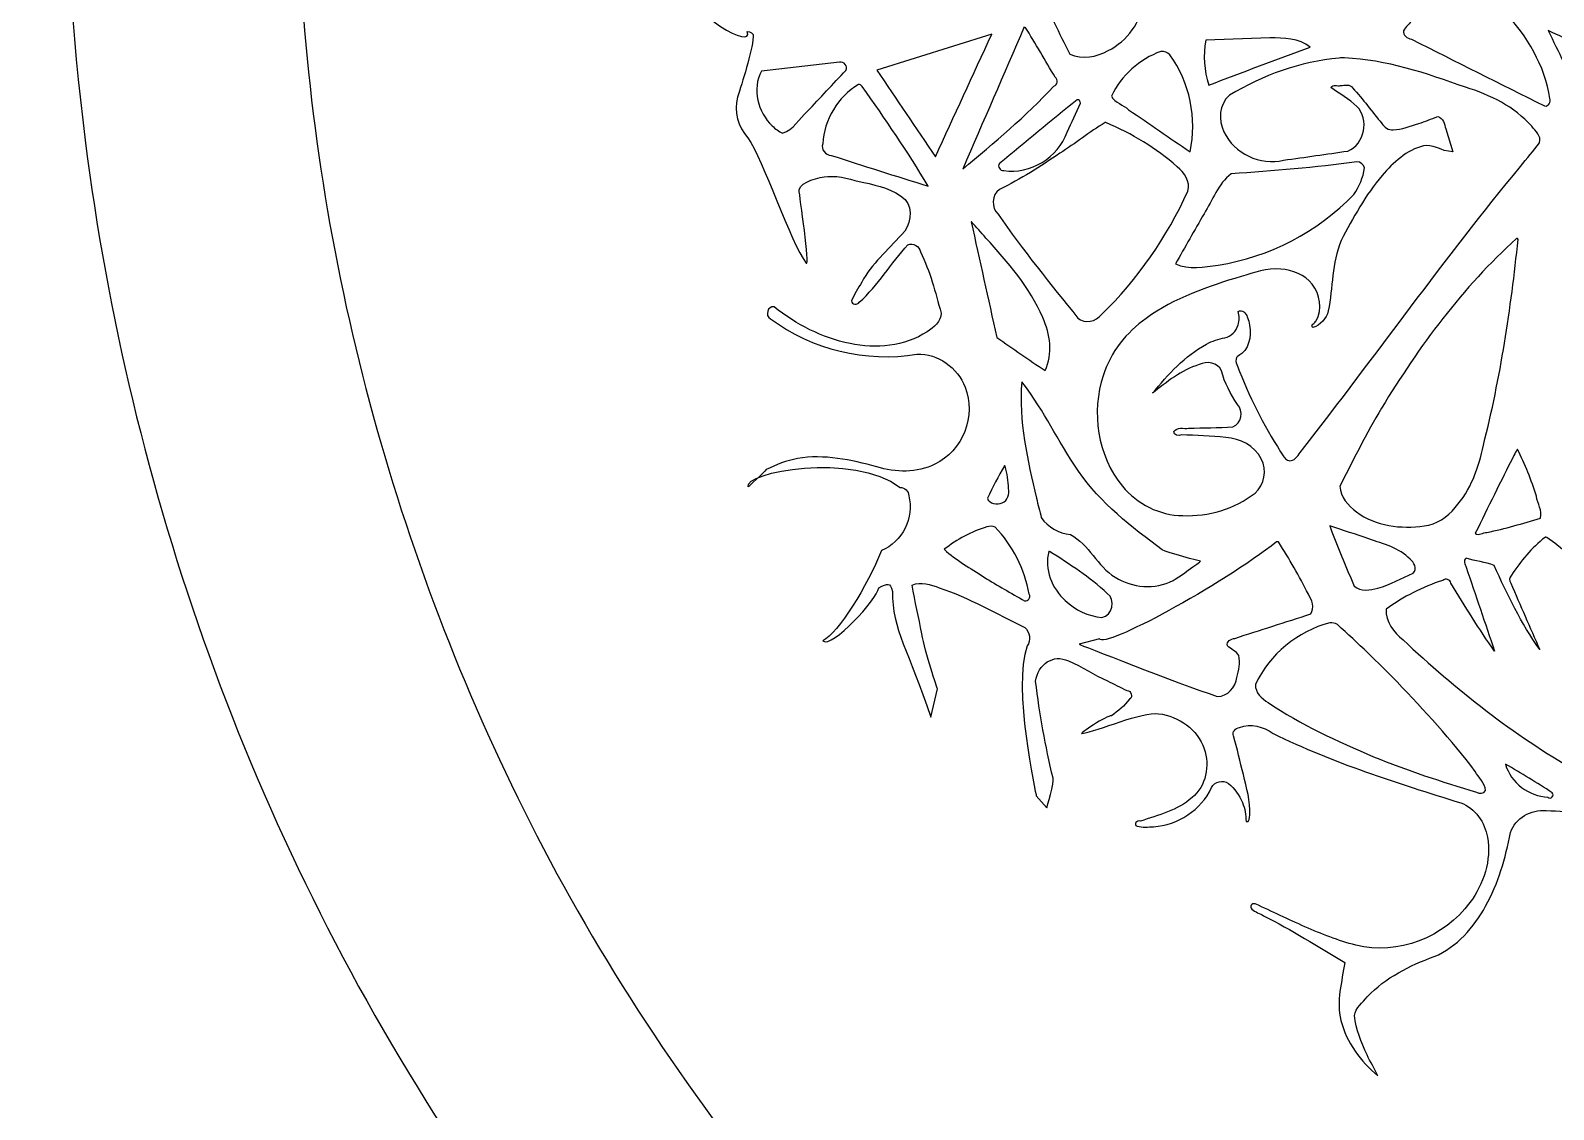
# Model space of a CAD drawing. Extents: x -3 to 431, y -1 to 430.
# Drawn here: x -3.1 to 134.1, y 100.8 to 197.9 of the extents above; entities that cross this region are included whole.
import ezdxf

# ---------------------------------------------------------------- set-up
doc = ezdxf.new("R2010")
doc.units = 0
doc.layers.add('Copie_de_Calque_1', color=7, linetype='CONTINUOUS')

msp = doc.modelspace()

# ---------------------------------------------------------------- linework, layer by layer
at = {"layer": 'Copie_de_Calque_1', "color": 7}
for points in [[(83.50119, 197.62711), (73.15744, 194.37907)], [(108.55197, 197.2736), (102.77463, 197.06852)], [(69.78635, 195.09782), (62.75119, 194.29118)], [(93.79025, 189.65643), (93.74925, 189.65843), (93.71017, 189.65057)], [(124.384, 189.08414), (125.02072, 187.01774), (124.24372, 187.14136)], [(81.66525, 180.73458), (81.64572, 180.72872)], [(86.22189, 166.32036), (86.20236, 166.31646)], [(83.0676, 153.25013), (83.0676, 153.24999)], [(133.33124, 152.31658), (133.33127, 152.3164)], [(88.70822, 151.05468), (88.67502, 151.05668), (88.64963, 151.03905)], [(93.19846, 143.18944), (91.38925, 142.68523)], [(78.01258, 136.1276), (78.61291, 138.68937)], [(129.78635, 131.89061), (129.77267, 131.8828)], [(87.5133, 129.04927), (88.4508, 127.95942)]]:
    msp.add_lwpolyline(points, dxfattribs=at)
for points in [[(108.55197, 197.2736)], [(69.78635, 195.09782)], [(98.73752, 196.05875)], [(114.78253, 195.47086)], [(71.50119, 193.09586)], [(91.18674, 191.717)], [(116.39377, 186.11153)], [(130.77463, 179.2209)], [(130.52463, 159.68364)], [(84.63984, 158.7423)], [(114.20432, 152.65045)], [(109.14182, 151.90047)], [(113.94064, 144.61913)]]:
    msp.add_lwpolyline(points, close=True, dxfattribs=at)
for points in [[(18.65276, 302.26436), (2.76151, 266.68921), (-3.07632, 226.72142), (1.85293, 188.0785)], [(21.13805, 205.46137), (22.29312, 178.68476), (29.22877, 152.13485), (41.37599, 127.72577)], [(55.46783, 202.255), (56.42319, 199.37273), (62.14541, 196.10513), (61.4782, 197.85822)], [(88.02267, 201.61542), (88.55691, 199.56696), (89.59532, 197.70575), (90.54611, 195.83027)], [(93.99205, 196.1322), (95.69758, 197.0023), (96.97626, 198.7211), (97.20627, 200.63496)], [(133.76096, 191.8205), (133.32705, 194.78955), (131.7159, 197.46764), (129.67997, 199.62214)], [(61.4782, 197.85822), (61.72498, 197.82552), (62.11996, 197.69422), (62.00909, 197.36897)], [(78.42307, 186.56657), (80.11577, 190.25342), (81.80848, 193.94026), (83.50119, 197.62711)], [(86.43478, 198.27164), (84.58583, 194.00407), (82.73687, 189.73649), (80.88791, 185.46891)], [(89.21994, 193.73063), (88.32693, 195.24374), (87.43743, 196.75902), (86.52072, 198.25797)], [(120.57891, 197.93132), (120.52631, 197.51575), (120.94003, 197.24151), (121.29357, 197.15476)], [(121.42052, 198.89087), (121.13741, 198.57779), (120.77879, 198.30059), (120.57891, 197.93132)], [(139.16525, 195.33805), (137.31825, 196.20524), (135.47124, 197.07243), (133.62424, 197.93961)], [(133.62424, 197.93961), (134.53765, 196.04834), (135.45106, 194.15706), (136.36447, 192.26578)], [(62.00909, 197.36897), (61.91669, 195.97422), (61.02267, 193.241), (60.59945, 191.94811)], [(102.77463, 197.06852), (102.52005, 195.72884), (102.61787, 194.3237), (103.05978, 193.03336)], [(103.05978, 193.03336), (106.09663, 194.18961), (109.13812, 195.33372), (112.18869, 196.45328)], [(112.18869, 196.45328), (111.15977, 197.24791), (109.79488, 197.29004), (108.55197, 197.2736)], [(121.29357, 197.15476), (125.29377, 195.15337), (129.29396, 193.15197), (133.29416, 191.15058)], [(70.36252, 194.35954), (70.58572, 194.71802), (70.16723, 195.18286), (69.78635, 195.09782)], [(90.54611, 195.83027), (91.64377, 195.26963), (92.95459, 195.58658), (93.99205, 196.1322)], [(98.73752, 196.05875), (96.79958, 195.37515), (95.16822, 193.89286), (94.27853, 192.04313)], [(99.53244, 195.76188), (99.32338, 195.9633), (99.02973, 196.08502), (98.73752, 196.05875)], [(101.36643, 187.01969), (101.99795, 190.01718), (101.35093, 193.28447), (99.53244, 195.76188)], [(114.78244, 195.47086), (111.2911, 195.12126), (107.90252, 193.93166), (104.90744, 192.11344)], [(115.27524, 195.47166), (115.11099, 195.47566), (114.94678, 195.47366), (114.78253, 195.47086)], [(126.16905, 192.83523), (122.64767, 194.08486), (119.04404, 195.32881), (115.27524, 195.47166)], [(62.75119, 194.29118), (61.89754, 192.67585), (62.42902, 190.57981), (63.73033, 189.36282)], [(66.88726, 190.65632), (68.04568, 191.89073), (69.2041, 193.12513), (70.36252, 194.35954)], [(73.15744, 194.37907), (74.91265, 191.7749), (76.66786, 189.17073), (78.42307, 186.56657)], [(89.09494, 192.93571), (89.41635, 193.03712), (89.49621, 193.53612), (89.21994, 193.73063)], [(71.50119, 193.09586), (69.63658, 191.98733), (68.39692, 189.91188), (68.28244, 187.74821)], [(71.84494, 192.91032), (71.74564, 192.99282), (71.65043, 193.13402), (71.50119, 193.09586)], [(77.76096, 183.94547), (75.94131, 187.03145), (73.89281, 189.97347), (71.84494, 192.91032)], [(80.88791, 185.46891), (83.73814, 187.82649), (86.56181, 190.2336), (89.09494, 192.93571)], [(104.90744, 192.11344), (103.97696, 191.31819), (103.88146, 189.87161), (104.41476, 188.8244)], [(114.05588, 192.8068), (114.22413, 193.14202), (114.63678, 192.90798), (114.91721, 192.98454)], [(116.384, 191.11344), (115.66543, 191.75329), (114.84555, 192.26198), (114.05588, 192.8068)], [(114.91721, 192.98454), (115.27994, 193.04324), (115.76258, 193.13983), (116.00236, 192.77551)], [(116.00236, 192.77551), (116.95791, 191.77229), (117.74269, 190.62343), (118.64428, 189.57463)], [(132.13538, 189.32292), (130.58138, 191.09549), (128.38963, 192.15536), (126.16905, 192.83523)], [(60.59945, 191.94811), (60.24315, 190.66616), (60.67415, 189.26101), (61.53648, 188.27638)], [(91.18674, 191.717), (88.85861, 189.80684), (86.53049, 187.89668), (84.20236, 185.98653)], [(90.28049, 188.78536), (90.69585, 189.65593), (91.09021, 190.53625), (91.48947, 191.41426)], [(91.48947, 191.41426), (91.47297, 191.5639), (91.36481, 191.75542), (91.18674, 191.717)], [(94.27853, 192.04313), (94.60373, 191.42778), (95.34354, 191.26075), (95.83069, 190.81413)], [(95.83069, 190.81413), (97.67593, 189.54932), (99.52118, 188.2845), (101.36643, 187.01969)], [(115.5715, 187.09196), (117.08723, 187.70442), (117.54551, 189.96099), (116.384, 191.11344)], [(133.29416, 191.15058), (133.63883, 191.08698), (133.92503, 191.52098), (133.76096, 191.8205)], [(63.73033, 189.36282), (64.00084, 189.08804), (64.32453, 188.8714), (64.66525, 188.69352)], [(64.66525, 188.69352), (65.65049, 189.018), (66.15435, 189.99894), (66.88726, 190.65632)], [(93.71017, 189.65057), (92.29365, 188.82334), (91.02324, 187.77637), (89.6435, 186.89231)], [(100.20236, 185.67791), (98.31984, 187.36888), (96.10897, 188.66094), (93.79025, 189.65643)], [(118.64428, 189.57463), (118.86155, 189.23459), (119.22453, 188.95562), (119.64767, 189.00407)], [(119.64767, 189.00407), (120.44887, 189.01647), (121.19828, 189.34654), (121.95665, 189.56784)], [(121.95665, 189.56784), (122.53098, 189.76239), (123.09685, 189.98059), (123.66525, 190.19157)], [(123.66525, 190.19157), (124.17407, 190.09537), (124.30055, 189.5156), (124.384, 189.08414)], [(132.84112, 187.84586), (133.00914, 188.44515), (132.49085, 188.91664), (132.13538, 189.32292)], [(1.85293, 188.0785), (5.81769, 156.50829), (16.81171, 125.79233), (34.1356, 99.07956)], [(61.53648, 188.27638), (62.88894, 186.41515), (65.37739, 178.82322), (66.77841, 177.00041)], [(84.57736, 185.34786), (86.96941, 184.9576), (89.4882, 186.50669), (90.28049, 188.78536)], [(104.41476, 188.8244), (105.312, 186.85056), (107.70318, 185.77666), (109.79025, 186.26578)], [(68.28244, 187.74821), (68.08795, 187.265), (68.53058, 186.70051), (69.03439, 186.70524)], [(69.03439, 186.70524), (71.93756, 185.76746), (74.84573, 184.84508), (77.76096, 183.94547)], [(89.6435, 186.89231), (87.89725, 185.70193), (86.10272, 184.57256), (84.20236, 183.64276)], [(109.79025, 186.26578), (111.71581, 186.55185), (113.64554, 186.80874), (115.5715, 187.09196)], [(122.39789, 187.55695), (120.85765, 187.20266), (119.67492, 186.05271), (118.66658, 184.90112)], [(124.24372, 187.14136), (124.24372, 187.14136), (123.01929, 187.713), (122.39789, 187.55695)], [(131.11743, 185.71109), (131.69073, 186.42352), (132.29907, 187.10924), (132.84112, 187.84586)], [(84.20236, 185.98653), (83.98285, 185.73471), (84.25216, 185.28256), (84.57736, 185.34786)], [(101.17111, 183.49041), (101.41635, 184.34028), (100.86081, 185.18535), (100.20236, 185.67791)], [(116.39377, 186.11153), (112.63337, 185.62108), (108.85421, 185.28312), (105.06955, 185.04903)], [(111.49658, 160.23007), (118.09392, 168.67976), (124.28917, 177.4418), (131.11743, 185.71109)], [(116.10861, 183.18379), (116.61081, 183.89011), (116.93871, 184.71485), (117.08127, 185.56856)], [(117.08127, 185.56856), (116.98527, 185.85692), (116.71957, 186.13723), (116.39377, 186.11153)], [(66.15403, 183.60032), (66.32332, 184.35113), (67.97265, 184.76938), (68.73471, 184.79301)], [(68.73471, 184.79301), (69.84408, 184.91525), (70.89896, 184.46264), (71.97421, 184.27439)], [(71.97421, 184.27439), (73.27742, 183.96697), (74.66912, 183.65937), (75.69533, 182.74356)], [(105.06955, 185.04903), (103.88159, 184.14395), (103.39099, 182.67826), (102.61993, 181.45531)], [(118.66658, 184.90112), (117.15551, 183.13421), (116.05338, 181.06946), (114.95919, 179.0319)], [(66.77841, 177.00041), (67.18228, 176.60398), (66.17121, 183.03609), (66.15403, 183.60032)], [(75.69533, 182.74356), (76.44878, 181.81372), (76.21725, 180.36076), (75.37451, 179.56531)], [(84.20236, 183.64276), (83.46997, 183.15385), (83.45764, 181.99403), (84.0676, 181.40252)], [(93.38596, 172.37909), (96.66727, 175.53541), (99.27395, 179.35941), (101.17111, 183.49041)], [(103.89377, 176.82637), (108.50941, 177.54936), (112.87235, 179.81227), (116.10861, 183.18379)], [(84.0676, 181.40252), (86.31133, 178.17406), (88.78943, 175.11855), (91.25705, 172.06073)], [(102.61993, 181.45531), (101.76329, 179.94879), (100.90666, 178.44227), (100.05002, 176.93575)], [(81.64572, 180.72872), (82.41395, 177.25866), (83.18218, 173.78861), (83.95041, 170.31856)], [(82.98167, 179.2647), (82.54291, 179.7547), (82.10405, 180.24461), (81.66525, 180.73458)], [(71.56267, 173.47903), (73.26744, 174.98748), (74.41139, 176.99174), (75.94885, 178.65223)], [(75.37451, 179.56531), (74.14774, 178.16789), (72.6868, 176.9408), (71.78907, 175.28477)], [(75.94885, 178.65223), (76.42035, 178.89541), (76.99574, 178.49457), (77.08752, 178.00966)], [(88.09008, 172.09657), (86.94583, 174.83676), (84.94369, 177.08299), (82.98167, 179.2647)], [(114.95919, 179.0319), (114.12437, 177.02399), (114.23833, 174.80407), (113.80978, 172.70524)], [(130.77463, 179.22094), (125.90884, 174.84291), (121.99638, 169.51849), (118.60766, 163.94666)], [(127.77846, 160.60913), (129.32696, 166.68471), (130.26209, 172.89948), (130.90353, 179.1311)], [(130.90353, 179.1311), (130.90053, 179.1912), (130.83263, 179.2449), (130.77463, 179.2209)], [(77.08752, 178.00966), (77.94906, 176.26716), (78.42922, 174.37351), (78.94103, 172.5077)], [(105.95771, 175.79656), (102.96927, 174.90664), (99.95063, 173.88137), (97.40611, 172.02663)], [(100.05002, 176.93575), (101.26372, 176.37863), (102.62705, 176.65672), (103.89377, 176.82637)], [(109.5383, 176.465), (108.30498, 176.5611), (107.11695, 176.15887), (105.95771, 175.79656)], [(112.34689, 175.11501), (111.69277, 175.9866), (110.58953, 176.37603), (109.5383, 176.465)], [(71.78907, 175.28477), (71.46668, 174.73667), (71.11492, 174.18937), (70.87525, 173.60416)], [(112.72551, 171.80572), (113.30162, 172.84946), (113.08559, 174.20633), (112.34689, 175.11501)], [(63.90197, 173.07606), (63.33227, 173.17715), (63.0402, 172.24223), (63.5722, 172.00181)], [(70.73565, 169.76347), (68.22827, 170.27795), (65.88064, 171.46237), (63.90197, 173.07606)], [(70.87525, 173.60416), (70.89435, 173.26422), (71.40384, 173.20951), (71.56267, 173.47903)], [(105.69269, 172.65446), (106.04787, 172.87042), (106.41058, 172.47877), (106.51401, 172.16082)], [(63.5722, 172.00181), (67.2971, 169.20832), (72.18, 168.04583), (76.76916, 168.79872)], [(78.94103, 172.5077), (78.94503, 171.7353), (78.26874, 171.21179), (77.68127, 170.82997)], [(88.30978, 167.33614), (89.03001, 168.84178), (88.77319, 170.62691), (88.09008, 172.09657)], [(91.25705, 172.06073), (91.8739, 171.49428), (92.92172, 171.7321), (93.38596, 172.37909)], [(97.40611, 172.02663), (95.64084, 170.78164), (94.21606, 169.00704), (93.56205, 166.93308)], [(105.68869, 171.43294), (105.81758, 171.82692), (105.81431, 172.25899), (105.69269, 172.65446)], [(106.51401, 172.16082), (106.90357, 171.19687), (106.90572, 170.00512), (106.28957, 169.13478)], [(112.42893, 171.20133), (112.1264, 171.3739), (112.6294, 171.62595), (112.72551, 171.80572)], [(113.80978, 172.70524), (113.63076, 172.01906), (113.11424, 171.41263), (112.42893, 171.20133)], [(77.68127, 170.82997), (75.6537, 169.49696), (73.0688, 169.25361), (70.73565, 169.76347)], [(83.95041, 170.31856), (85.39149, 169.30694), (86.8435, 168.31089), (88.30978, 167.33614)], [(102.84494, 169.72086), (103.35368, 170.00861), (103.92069, 170.15607), (104.48618, 170.28127)], [(104.48618, 170.28127), (105.05276, 170.42729), (105.54599, 170.85345), (105.68869, 171.43294)], [(76.76916, 168.79872), (78.6609, 168.91194), (80.43588, 167.57072), (81.09988, 165.84009)], [(97.97385, 165.29118), (99.37213, 166.9859), (100.90974, 168.63599), (102.84494, 169.72086)], [(106.28957, 169.13478), (106.09984, 168.86447), (105.77096, 168.73594), (105.55597, 168.50407)], [(102.17307, 167.8693), (100.57892, 167.37764), (99.26466, 166.30559), (97.97385, 165.29118)], [(104.20822, 167.31266), (103.85702, 168.04644), (102.85412, 168.22399), (102.17307, 167.8693)], [(105.55597, 168.50407), (105.36467, 168.07872), (105.69914, 167.65857), (105.81154, 167.25776)], [(86.20236, 166.31646), (85.92058, 162.77231), (86.71937, 159.26698), (87.52464, 155.84015)], [(91.31574, 158.2687), (89.25428, 161.29793), (88.43318, 163.39461), (86.22189, 166.32036)], [(93.56205, 166.93308), (92.43683, 163.59595), (93.01485, 159.66738), (95.27463, 156.92789)], [(105.62814, 164.27555), (105.02725, 165.21859), (104.43905, 166.20496), (104.20822, 167.31266)], [(105.81154, 167.25776), (106.87809, 164.56691), (108.20637, 161.97341), (109.8214, 159.57)], [(81.09988, 165.84009), (82.11856, 163.29599), (80.88903, 160.05812), (78.38233, 158.90787)], [(105.21994, 162.25407), (105.99736, 162.55121), (106.21194, 163.69586), (105.62814, 164.27555)], [(118.60766, 163.94666), (117.24551, 161.6681), (116.06066, 159.29026), (114.86447, 156.92212)], [(99.88986, 161.84391), (100.20032, 162.26988), (100.78531, 162.08895), (101.23058, 162.13053)], [(101.23058, 162.13053), (102.56024, 162.17643), (103.89096, 162.18903), (105.21994, 162.25407)], [(100.58713, 161.54118), (100.3346, 161.43739), (99.88302, 161.49508), (99.88986, 161.84391)], [(104.57722, 161.2966), (103.25395, 161.46587), (101.91895, 161.49792), (100.58713, 161.54118)], [(107.7728, 159.3691), (107.18337, 160.55508), (105.86547, 161.22694), (104.57722, 161.2966)], [(125.22953, 154.99608), (126.64765, 156.54368), (127.35643, 158.58759), (127.77846, 160.60913)], [(61.5646, 156.85172), (61.11624, 158.19681), (70.97136, 160.03901), (75.25744, 156.81242)], [(66.00859, 159.41006), (65.02721, 159.22707), (64.08603, 158.8668), (63.19885, 158.41395)], [(73.15028, 158.67573), (70.83105, 159.27039), (68.40804, 159.83219), (66.00859, 159.41006)], [(107.21603, 156.30215), (108.05461, 157.04742), (108.33557, 158.37891), (107.7728, 159.3691)], [(109.8214, 159.57), (109.97217, 159.3066), (110.28952, 159.12507), (110.58755, 159.25479)], [(110.58755, 159.25479), (111.02355, 159.42383), (111.18908, 159.91298), (111.49658, 160.23007)], [(130.52463, 159.68365), (129.34997, 157.35786), (128.20247, 155.01853), (127.05002, 152.6817)], [(130.84885, 160.25786), (130.74077, 160.06646), (130.6327, 159.87505), (130.52463, 159.68364)], [(132.55254, 156.01057), (132.10377, 157.47048), (131.5308, 158.8914), (130.84885, 160.25786)], [(63.19885, 158.41395), (62.96262, 158.13943), (61.5646, 156.85172), (61.5646, 156.85172)], [(78.38233, 158.90787), (76.76494, 158.10493), (74.84289, 158.12551), (73.15028, 158.67573)], [(84.63986, 158.74225), (84.06397, 157.81585), (83.62709, 156.81346), (83.10861, 155.85553)], [(84.71994, 158.7149), (84.69984, 158.7321), (84.66884, 158.7558), (84.63984, 158.7423)], [(85.01122, 156.71437), (85.00422, 157.39109), (84.87992, 158.05937), (84.71994, 158.7149)], [(98.86447, 151.19173), (96.08561, 153.23749), (93.29728, 155.4015), (91.31574, 158.2687)], [(75.25744, 156.81242), (75.65078, 156.78472), (76.03699, 156.4819), (76.03109, 156.06468)], [(84.45236, 155.41412), (84.9408, 155.62548), (85.12257, 156.225), (85.01122, 156.71437)], [(95.27463, 156.92789), (96.58568, 155.31275), (98.61656, 154.28622), (100.70591, 154.27645)], [(114.86447, 156.92212), (114.87047, 155.93661), (115.61963, 155.17101), (116.3496, 154.60629)], [(76.03109, 156.06468), (76.53594, 154.11833), (75.44005, 151.88064), (73.56799, 151.12492)], [(83.10861, 155.85553), (83.26959, 155.30314), (83.99086, 155.23419), (84.45236, 155.41412)], [(87.52464, 155.84015), (87.67112, 155.25738), (87.8176, 154.67461), (87.96408, 154.09185)], [(100.70591, 154.27645), (103.02059, 154.16969), (105.38064, 154.8807), (107.21603, 156.30215)], [(132.93088, 154.04497), (133.09754, 154.72896), (132.66323, 155.35467), (132.55254, 156.01057)], [(87.96408, 154.09185), (88.55976, 153.23399), (89.54593, 152.67104), (90.58127, 152.5606)], [(116.3496, 154.60629), (118.08929, 153.34101), (120.36085, 153.0372), (122.44938, 153.34967)], [(122.44938, 153.34967), (123.55757, 153.47827), (124.55043, 154.12793), (125.22953, 154.99608)], [(128.09712, 152.7597), (129.73219, 153.09254), (131.33388, 153.566), (132.93088, 154.04497)], [(83.0676, 153.24999), (81.66464, 152.85612), (80.37206, 152.12999), (79.22775, 151.23632)], [(83.80002, 153.24413), (83.56444, 153.35702), (83.30727, 153.33953), (83.0676, 153.25013)], [(86.88205, 147.18554), (86.45695, 149.44123), (85.40482, 151.5931), (83.80002, 153.24413)], [(90.58127, 152.5606), (92.27463, 151.67775), (93.00033, 149.71692), (94.61061, 148.72782)], [(117.47341, 152.17429), (116.30471, 152.56931), (115.13762, 152.9695), (113.96017, 153.33795)], [(113.96017, 153.33795), (114.04157, 153.10878), (114.12294, 152.87962), (114.20432, 152.65045)], [(114.20432, 152.65045), (114.79798, 151.05456), (115.47708, 149.49239), (116.14767, 147.92779)], [(127.05002, 152.6817), (127.37069, 152.42065), (127.74924, 152.7536), (128.09712, 152.7597)], [(133.33127, 152.3164), (132.12484, 151.37187), (131.14244, 150.17128), (130.30393, 148.89843)], [(133.50507, 152.30858), (133.44977, 152.32758), (133.3877, 152.33768), (133.33124, 152.31658)], [(141.95542, 141.07465), (140.37578, 145.56406), (137.3833, 149.5503), (133.50507, 152.30858)], [(73.56799, 151.12492), (72.27658, 147.91121), (69.69632, 143.73336), (68.29732, 142.98851)], [(79.22775, 151.23632), (80.29558, 150.23268), (81.59977, 149.5395), (82.81218, 148.73299)], [(88.64963, 151.03905), (88.20182, 149.44236), (88.91972, 147.70795), (90.11843, 146.62969)], [(93.91135, 147.27343), (92.33507, 148.73801), (90.50539, 149.88632), (88.70822, 151.05468)], [(109.14182, 151.90038), (104.16948, 148.002), (93.60288, 142.24578), (93.19846, 143.18944)], [(102.30454, 150.15678), (102.30454, 150.15678), (99.23273, 150.96421), (98.86447, 151.19173)], [(109.32346, 151.89647), (109.26296, 151.90247), (109.2025, 151.90247), (109.14182, 151.90047)], [(112.01682, 147.20116), (111.20135, 148.81176), (110.29535, 150.37545), (109.32346, 151.89647)], [(121.17676, 150.35461), (120.19936, 151.38685), (118.76248, 151.70843), (117.47341, 152.17429)], [(99.83116, 148.42851), (100.16458, 148.57472), (102.30454, 150.15678), (102.30454, 150.15678)], [(121.46408, 149.09967), (121.82694, 149.48622), (121.55658, 150.08968), (121.17676, 150.35461)], [(126.23163, 150.43749), (125.92232, 150.26204), (126.12315, 149.8687), (126.23163, 149.6289)], [(128.74335, 149.7871), (127.93797, 150.11791), (127.052, 150.15612), (126.23163, 150.43749)], [(126.23163, 149.6289), (127.08384, 147.10806), (127.93606, 144.58723), (128.78827, 142.0664)], [(132.85663, 142.21874), (131.16947, 144.55593), (129.94739, 147.18031), (128.74335, 149.7871)], [(73.32361, 147.78043), (74.17659, 148.14295), (74.32339, 148.33116), (74.57372, 147.44706)], [(76.32971, 148.00187), (77.12116, 148.40287), (78.00216, 148.02897), (78.77725, 147.77837)], [(82.81218, 148.73299), (84.01235, 147.99431), (85.239, 147.30016), (86.45822, 146.59374)], [(94.61061, 148.72782), (96.14771, 147.75012), (98.19686, 147.59737), (99.83116, 148.42851)], [(118.27783, 147.74002), (119.39411, 148.05572), (120.41295, 148.62267), (121.46408, 149.09967)], [(124.13202, 148.4414), (122.30567, 147.85591), (120.57212, 146.9805), (119.02264, 145.8496)], [(124.85663, 148.19726), (124.80793, 148.51317), (124.36369, 148.65037), (124.13202, 148.4414)], [(128.78827, 142.0664), (127.39954, 144.05852), (126.0924, 146.10695), (124.85663, 148.19726)], [(130.30393, 148.89843), (130.09502, 148.70555), (130.1015, 148.42153), (130.25673, 148.2006)], [(130.25673, 148.2006), (131.10659, 146.1994), (131.97621, 144.20667), (132.85663, 142.21874)], [(68.29732, 142.98851), (69.10849, 142.29057), (73.17905, 146.72166), (73.32361, 147.78043)], [(74.57372, 147.44706), (74.49092, 144.05039), (76.07031, 142.00786), (78.01258, 136.1276)], [(77.21777, 143.64277), (76.89445, 145.09009), (76.60293, 146.54432), (76.32971, 148.00187)], [(78.77725, 147.77837), (81.46551, 146.87432), (83.9238, 145.43693), (86.46642, 144.205)], [(86.45822, 146.59374), (86.76811, 146.51494), (87.04689, 146.91809), (86.88205, 147.18554)], [(93.42893, 145.09179), (94.37238, 145.2721), (94.68954, 146.71107), (93.91135, 147.27343)], [(112.2258, 145.41796), (112.6037, 145.97384), (112.34045, 146.68757), (112.01682, 147.20116)], [(116.14767, 147.92779), (116.72933, 147.39563), (117.58844, 147.55522), (118.27783, 147.74002)], [(90.11843, 146.62969), (91.01598, 145.77569), (92.1972, 145.2265), (93.42893, 145.09179)], [(105.38666, 143.22029), (107.66637, 143.95284), (109.94609, 144.6854), (112.2258, 145.41796)], [(119.02264, 145.8496), (118.95984, 144.72745), (119.70449, 143.7523), (120.54416, 143.09062)], [(86.46642, 144.205), (86.96158, 143.82021), (87.05268, 143.03741), (86.69103, 142.53312)], [(113.94064, 144.61913), (111.04436, 143.86978), (108.51552, 141.78681), (107.26096, 139.0664)], [(114.63205, 144.45897), (114.42992, 144.59415), (114.18068, 144.64301), (113.94064, 144.61913)], [(120.02007, 139.29374), (118.28725, 141.07996), (116.47613, 142.78846), (114.63205, 144.45897)], [(78.61291, 138.68937), (78.61291, 138.68937), (77.46779, 141.93138), (77.21777, 143.64277)], [(91.38925, 142.68523), (91.38925, 142.68523), (100.23, 139.18843), (103.8176, 137.99608)], [(104.73361, 142.55077), (104.62674, 142.93785), (105.06337, 143.18005), (105.38666, 143.22029)], [(120.54416, 143.09062), (125.29993, 138.61272), (130.46868, 134.53637), (136.14569, 131.28515)], [(86.69103, 142.53312), (85.34258, 138.84985), (87.5133, 129.04927), (87.5133, 129.04927)], [(87.45653, 139.35539), (87.67609, 140.89092), (89.02986, 141.84146), (90.41707, 141.1922)], [(105.75314, 141.67187), (105.51937, 142.0743), (105.05067, 142.23105), (104.73361, 142.55077)], [(105.58826, 139.70502), (105.74421, 140.34418), (105.90205, 141.01577), (105.75314, 141.67187)], [(90.41707, 141.1922), (91.64067, 140.71141), (92.70959, 139.91964), (93.91577, 139.401)], [(89.02111, 130.6425), (88.32823, 133.54722), (87.80078, 136.37494), (87.45653, 139.35539)], [(93.91577, 139.401), (94.50427, 139.10585), (95.09277, 138.8107), (95.68127, 138.51554)], [(103.8176, 137.99608), (104.75182, 137.97028), (105.4488, 138.84576), (105.58826, 139.70502)], [(107.26096, 139.0664), (107.20006, 138.32977), (107.83082, 137.79171), (108.39557, 137.43764)], [(127.03992, 131.24226), (124.9213, 134.11062), (122.46609, 136.70666), (120.02007, 139.29374)], [(95.91955, 137.7382), (95.46319, 137.14668), (94.8662, 136.68811), (94.27502, 136.24015)], [(95.68127, 138.51554), (96.06786, 138.54204), (96.24621, 137.93653), (95.91955, 137.7382)], [(108.39557, 137.43764), (111.35302, 135.43589), (114.63191, 133.98263), (117.8964, 132.56471)], [(94.27502, 136.24015), (93.91303, 136.34115), (91.25794, 134.54861), (91.62519, 134.65839)], [(91.62519, 134.65839), (93.0545, 134.84329), (97.06289, 136.67418), (98.53469, 136.43351)], [(98.53469, 136.43351), (100.32254, 136.21789), (102.05558, 135.03021), (102.62844, 133.27922)], [(105.28375, 134.44209), (105.11775, 134.79308), (105.46472, 135.1666), (105.8117, 135.19388)], [(106.16416, 130.96197), (105.86738, 132.1206), (105.60359, 133.29206), (105.28375, 134.44209)], [(105.8117, 135.19388), (106.82006, 135.60233), (107.97624, 135.27398), (108.83352, 134.66986)], [(108.83352, 134.66986), (114.23201, 131.98911), (120.01049, 130.21213), (125.74348, 128.40791)], [(102.62844, 133.27922), (103.1518, 131.77906), (102.82042, 129.90932), (101.54837, 128.88078)], [(117.8964, 132.56471), (120.91798, 131.32797), (124.02546, 130.31547), (127.14963, 129.37304)], [(129.77267, 131.8828), (130.24158, 130.21825), (131.87619, 128.99013), (133.59494, 128.93749)], [(133.96603, 129.3203), (132.61043, 130.23675), (131.19702, 131.0629), (129.78635, 131.89061)], [(88.4508, 127.95942), (88.4508, 127.95942), (89.17775, 130.30558), (89.02111, 130.6425)], [(103.29055, 129.78705), (103.5675, 130.32596), (104.33436, 130.54159), (104.8179, 130.14447)], [(106.73587, 127.31635), (106.85117, 128.56153), (106.40778, 129.75889), (106.16416, 130.96197)], [(127.97189, 129.52538), (127.92929, 130.21075), (127.36223, 130.68081), (127.03992, 131.24226)], [(98.07302, 126.25693), (100.25834, 126.42907), (102.38904, 127.75262), (103.29055, 129.78705)], [(104.8179, 130.14447), (105.38921, 129.71255), (105.79543, 129.08661), (106.08157, 128.43744)], [(127.14963, 129.37304), (127.40612, 129.22236), (127.82813, 129.22016), (127.97189, 129.52538)], [(133.59494, 128.93749), (133.79516, 128.64044), (134.28121, 129.13179), (133.96603, 129.3203)], [(41.37599, 127.72577), (53.52321, 103.31669), (72.04396, 80.38234), (93.67128, 63.11542)], [(101.54837, 128.88078), (100.23173, 127.73908), (98.50815, 127.29064), (96.88626, 126.76945)], [(106.08157, 128.43744), (106.2976, 127.89479), (106.41179, 127.31107), (106.40188, 126.7265)], [(125.74348, 128.40791), (127.05519, 127.94335), (127.9082, 126.64741), (128.14066, 125.31543)], [(130.21234, 125.73101), (130.63959, 127.04457), (132.0824, 127.83645), (133.42366, 127.7183)], [(133.42366, 127.7183), (135.68688, 127.6444), (137.93614, 127.3527), (140.19805, 127.25489)], [(96.88626, 126.76945), (96.61152, 126.88577), (96.1973, 126.43765), (96.60305, 126.31633)], [(96.60305, 126.31633), (97.07801, 126.18084), (97.58547, 126.24113), (98.07302, 126.25693)], [(106.40188, 126.7265), (106.72729, 126.60761), (106.69427, 127.11573), (106.73587, 127.31635)], [(128.14066, 125.31543), (128.53351, 123.24109), (127.78943, 121.09807), (126.56777, 119.42872)], [(127.97796, 119.12379), (129.1305, 121.1631), (129.77557, 123.44303), (130.21234, 125.73101)], [(107.23587, 119.31244), (106.94525, 119.41144), (106.65783, 119.03823), (106.93313, 118.83197)], [(126.56777, 119.42872), (124.27894, 116.30547), (120.07036, 114.66701), (116.28688, 115.59925)], [(106.93313, 118.83197), (107.23857, 118.5652), (107.64978, 118.46869), (107.98895, 118.25169)], [(111.70612, 117.25528), (110.20495, 117.91614), (108.73165, 118.64314), (107.23587, 119.31244)], [(107.98895, 118.25169), (110.49569, 116.96908), (112.89194, 115.48654), (115.30618, 114.04096)], [(123.35361, 114.57146), (125.40812, 115.43154), (126.9436, 117.19513), (127.97796, 119.12379)], [(116.28688, 115.59925), (114.70867, 115.99289), (113.19726, 116.61364), (111.70612, 117.25528)], [(115.30618, 114.04096), (115.03366, 112.3224), (114.52623, 110.55858), (114.9468, 108.82025)], [(117.31841, 110.95505), (118.96386, 112.67636), (121.1399, 113.76939), (123.35361, 114.57146)], [(116.17337, 109.25971), (116.25957, 109.97753), (116.88778, 110.4342), (117.31841, 110.95505)], [(114.9468, 108.82025), (115.46458, 106.84463), (116.7179, 105.12071), (118.27883, 103.83002)], [(117.30022, 105.73654), (116.76049, 106.84823), (116.30771, 108.023), (116.17337, 109.25971)], [(118.27883, 103.83002), (117.99595, 104.48685), (117.59131, 105.08265), (117.30022, 105.73654)]]:
    msp.add_open_spline(points, degree=3, dxfattribs=at)

doc.saveas('drawing.dxf')
